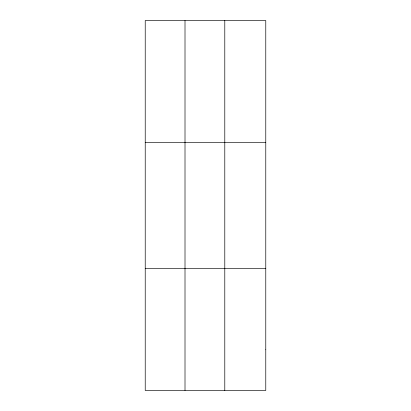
<?xml version="1.0" encoding="UTF-8"?>
<svg xmlns="http://www.w3.org/2000/svg" width="411" height="411" viewBox="0 0 411 411"><rect width="100%" height="100%" fill="white"/><g stroke="black" fill="none" stroke-linecap="round" stroke-linejoin="round"><path stroke-width="0.62" d="M185.007 20.55L185.007 390.45M224.786 20.55L224.786 390.45M145.227 142.617L265.773 142.617M145.227 268.383L265.773 268.383M265.773 349.761L265.773 390.45L145.227 390.45L145.227 20.55L265.773 20.55L265.773 349.761"/></g></svg>
